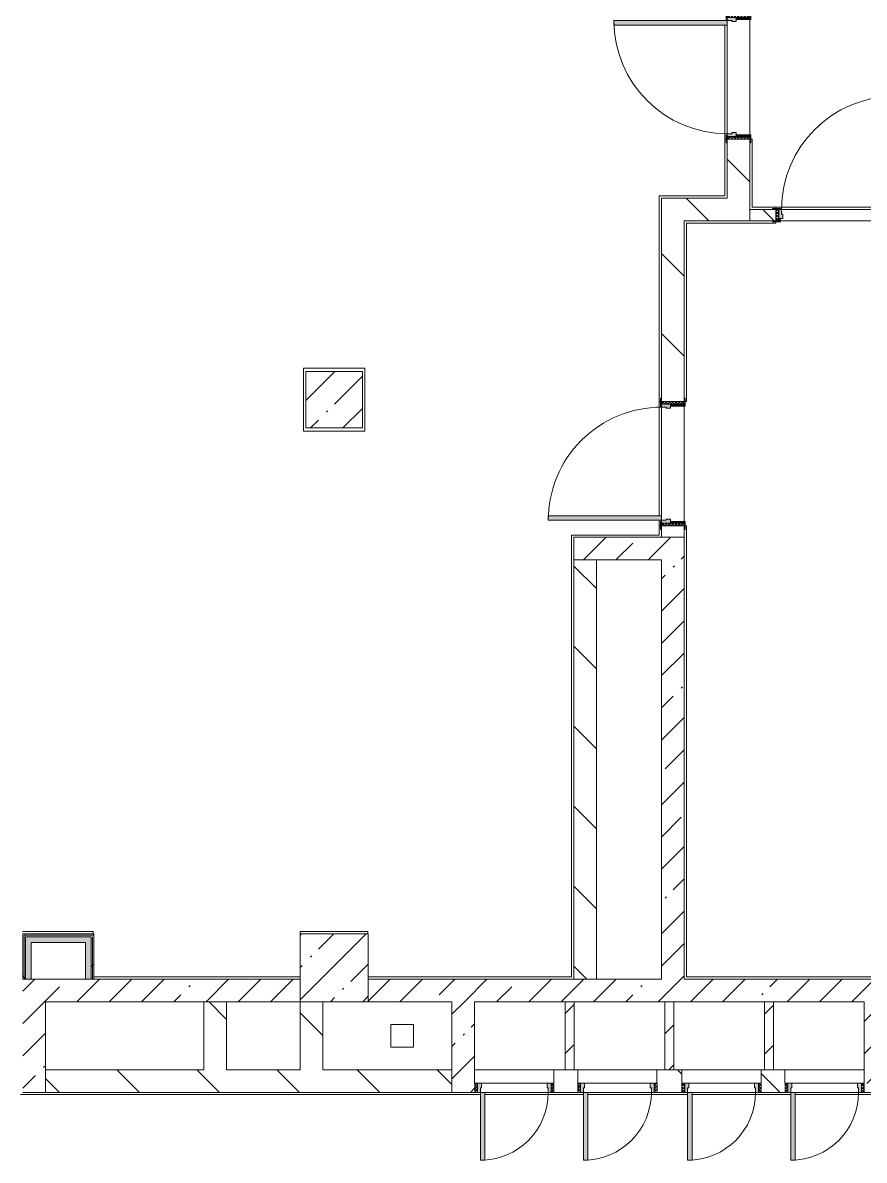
# Model space of a CAD drawing. Header units: millimetres. Extents: x 81671 to 282875, y -8553 to 29000.
# Drawn here: x 199469 to 206899, y 10300 to 20350 of the extents above; entities that cross this region are included whole.
import ezdxf

# ---------------------------------------------------------------- set-up
doc = ezdxf.new("R2010")
doc.units = ezdxf.units.MM
for name, color, linetype, lineweight, true_color in [('A-DOOR-5', 7, 'Continuous', 5, 0xe2e2e2), ('A-DOOR-6', 7, 'Continuous', 5, 0xaaaaaa), ('A-DOOR-FRAM-3', 7, 'Continuous', 5, 0xe2e2e2), ('A-DOOR-FRAM-4', 7, 'Continuous', 5, 0xaaaaaa), ('A-FLOR-3', 7, 'Continuous', 5, 0xaaaaaa), ('I-WALL-3', 7, 'Continuous', 5, 0xe7e7e7), ('I-WALL-4', 7, 'Continuous', 9, 0xe7e7e7), ('I-WALL-7', 7, 'Continuous', 5, 0x787878)]:
    doc.layers.add(name, color=color, linetype=linetype, lineweight=lineweight, true_color=true_color)
for name, color, linetype, lineweight in [('A-WALL', 7, 'Continuous', 9), ('I-WALL-5', 7, 'Continuous', 5), ('S-COLS-2', 7, 'Continuous', 5)]:
    doc.layers.add(name, color=color, linetype=linetype, lineweight=lineweight)
pattern_1 = [(45, (147759.1, 0), (-285.1231, 285.1231), []), (45, (148044.2, 0), (-285.1231, 285.1231), [504.031, -100.806, 16.764, -84.042])]
pattern_2 = [(135, (1751.41, 164.685), (-14.14214, -14.14214), []), (225, (1751.41, 164.685), (14.14214, -14.14214), [])]
pattern_3 = [(45, (-371.384, 164.685), (-14.1421, 14.1421), []), (135, (-371.384, 164.685), (-14.1421, -14.1421), [])]
pattern_4 = [(135, (147759.1, 0), (-353.5534, -353.5534), [])]
pattern_5 = [(45, (147759.1, 0), (-176.7767, 176.7767), [])]
pattern_6 = [(135, (1951.41, 164.685), (-14.14214, -14.14214), []), (225, (1951.41, 164.685), (14.14214, -14.14214), [])]
pattern_7 = [(45, (-171.384, 164.685), (-14.1421, 14.1421), []), (135, (-171.384, 164.685), (-14.1421, -14.1421), [])]
pattern_8 = [(45, (147759.1, 0), (-530.33, 530.33), []), (135, (147759.1, 0), (-530.33, -530.33), [])]

# ---------------------------------------------------------------- blocks, each defined once
blk = doc.blocks.new('BSC_Колонна _Прямоугольная - 600х600-23205375-1_4_3_птичка')
at = {"layer": 'S-COLS-2'}
h = blk.add_hatch(dxfattribs=at)
h.set_pattern_fill('FP_132', color=256, style=0, pattern_type=2)
h.set_pattern_definition([(45, (-54460, -12000), (-285.123, 285.123), []), (45, (-54174.88, -12000), (-285.123, 285.123), [504.031, -100.806, 16.764, -84.042])])
h.paths.add_polyline_path([(289, -300), (300, -300), (298, 300), (-300, 300), (-300, -300), (84, -300)])
for p, q in [((300, 300), (-300, 300)), ((-300, 300), (-300, -300)), ((300, -300), (300, 300)), ((-300, -300), (300, -300))]:
    blk.add_line(p, q, dxfattribs=at)
blk = doc.blocks.new('110_Дверь_СКБ_1Ст_Внутренняя1 - Д-12 1100x2100h_дверь в горячий цех-32113407-1_4_3_птичка')
at = {"layer": 'A-DOOR-5'}
h = blk.add_hatch(color=256, dxfattribs=at)
h.paths.add_polyline_path([(-512.5, 100), (-512.5, 20), (-477.5, 20), (-477.5, 60), (-487.5, 60), (-487.5, 100), (-497.5, 100)])
h.paths.add_polyline_path([(502.5, 60), (502.5, 20), (537.5, 20), (537.5, 100), (512.5, 100), (512.5, 60)])
at = {"layer": 'A-DOOR-6'}
h = blk.add_hatch(dxfattribs=at)
h.set_pattern_fill('FP_27', color=256, style=0, pattern_type=2)
h.set_pattern_definition(pattern_2)
h.paths.add_polyline_path([(537.5, -100), (562.5, -100), (562.5, 100), (537.5, 100)])
at = {"layer": 'A-DOOR-FRAM-3'}
for points in [[(-487.5, 120), (-487.5, 100), (-447.5, 100), (-451.7, 1100), (-487.5, 1100), (-487.5, 861.1)], [(-567.5, 108), (-567.5, 100), (-497.5, 100), (-497.5, 108), (-537.5, 108)], [(522.5, 105), (522.5, 100), (592.5, 100), (592.5, 108), (522.5, 108)], [(-512.5, -100), (-497.5, -100), (-497.5, 20), (-512.5, 20)], [(522.5, -100), (537.5, -100), (537.5, 20), (522.5, 20)], [(-567.5, -108), (-497.5, -108), (-497.5, -100), (-567.5, -100)], [(522.5, -108), (592.5, -108), (592.5, -100), (522.5, -100)]]:
    blk.add_hatch(color=256, dxfattribs=at).paths.add_polyline_path(points)
at = {"layer": 'A-DOOR-FRAM-4'}
h = blk.add_hatch(dxfattribs=at)
h.set_pattern_fill('FP_28', color=256, style=0, pattern_type=2)
h.set_pattern_definition(pattern_3)
h.paths.add_polyline_path([(-537.5, -100), (-512.5, -100), (-512.5, 100), (-537.5, 100)])
at = {"layer": 'A-DOOR-6'}
for p, q in [((-487.5, 1100), (-487.5, 100)), ((-447.5, 1100), (-487.5, 1100)), ((-447.5, 100), (-447.5, 1100)), ((-487.5, 100), (-447.5, 100))]:
    blk.add_line(p, q, dxfattribs=at)
blk.add_arc((-487.5, 100), 1000, 360, 90, dxfattribs=at)
at = {"layer": 'A-DOOR-FRAM-4'}
for p, q in [((-497.5, 108), (-567.5, 108)), ((-567.5, 108), (-567.5, 100)), ((-497.5, 100), (-497.5, 108)), ((592.5, 108), (522.5, 108)), ((522.5, 108), (522.5, 100)), ((592.5, 100), (592.5, 108)), ((-567.5, 100), (-497.5, 100)), ((-512.5, 100), (-537.5, 100)), ((-537.5, 100), (-537.5, -100)), ((-487.5, 100), (-512.5, 100)), ((-512.5, 100), (-512.5, 20)), ((-512.5, -100), (-512.5, 100)), ((-497.5, 100), (-512.5, 100)), ((-512.5, 100), (-512.5, 99)), ((-512.5, 99), (-497.5, 99)), ((-512.5, 20), (-477.5, 20)), ((-497.5, 20), (-512.5, 20)), ((-512.5, 20), (-512.5, -100)), ((-497.5, 99), (-497.5, 100)), ((-497.5, -100), (-497.5, 20)), ((-487.5, 60), (-487.5, 100)), ((-477.5, 60), (-487.5, 60)), ((-477.5, 20), (-477.5, 60)), ((512.5, 60), (502.5, 60)), ((502.5, 60), (502.5, 20)), ((502.5, 20), (537.5, 20)), ((512.5, 100), (512.5, 60)), ((537.5, 100), (512.5, 100)), ((537.5, 100), (522.5, 100)), ((522.5, 100), (522.5, 99)), ((522.5, 100), (592.5, 100)), ((522.5, 99), (537.5, 99)), ((537.5, 20), (522.5, 20)), ((522.5, 20), (522.5, -100)), ((537.5, 20), (537.5, 100)), ((562.5, 100), (537.5, 100)), ((537.5, 100), (537.5, -100)), ((537.5, 99), (537.5, 100)), ((537.5, -100), (537.5, 20)), ((562.5, -100), (562.5, 100)), ((-497.5, -100), (-567.5, -100)), ((-567.5, -100), (-567.5, -108)), ((-537.5, -100), (-512.5, -100)), ((-512.5, -100), (-497.5, -100)), ((-497.5, -108), (-497.5, -100)), ((522.5, -100), (537.5, -100)), ((592.5, -100), (522.5, -100)), ((522.5, -100), (522.5, -108)), ((537.5, -100), (562.5, -100)), ((592.5, -108), (592.5, -100)), ((-567.5, -108), (-497.5, -108)), ((522.5, -108), (592.5, -108))]:
    blk.add_line(p, q, dxfattribs=at)
blk = doc.blocks.new('110_Дверь_СКБ_1Ст_Внутренняя1 - Д-11 1100x2100h_кладовые _все__ коридор _между помещениями блока столовой__ моечные _все_-V106-1_4_3_птичка')
at = {"layer": 'A-DOOR-5'}
h = blk.add_hatch(color=256, dxfattribs=at)
h.paths.add_polyline_path([(537.5, -30), (537.5, 50), (512.5, 50), (512.5, 10), (502.5, 10), (502.5, -30), (512.5, -30)])
h.paths.add_polyline_path([(-477.5, -6), (-477.5, 10), (-487.5, 10), (-487.5, 50), (-512.5, 50), (-512.5, -30), (-477.5, -30)])
at = {"layer": 'A-DOOR-6'}
h = blk.add_hatch(dxfattribs=at)
h.set_pattern_fill('FP_17', color=256, style=0, pattern_type=2)
h.set_pattern_definition([(135, (1751.41, 114.685), (-14.14214, -14.14214), []), (225, (1751.41, 114.685), (14.14214, -14.14214), [])])
h.paths.add_polyline_path([(562.5, 50), (537.5, 50), (537.5, -50), (562.5, -50)])
at = {"layer": 'A-DOOR-FRAM-3'}
for points in [[(512.5, 70), (512.5, 1050), (472.5, 1050), (472.5, 50), (512.5, 50)], [(-497.5, 50), (-497.5, 58), (-567.5, 58), (-562.5, 50), (-512.5, 50)], [(592.5, 58), (522.5, 58), (522.5, 50), (592.5, 50)], [(-497.5, -50), (-567.5, -50), (-562.5, -58), (-497.5, -58)], [(-497.5, -30), (-512.5, -30), (-512.5, -50), (-497.5, -50)], [(537.5, -30), (522.5, -30), (522.5, -50), (537.5, -50)], [(592.5, -50), (522.5, -50), (522.5, -58), (592.5, -58)]]:
    blk.add_hatch(color=256, dxfattribs=at).paths.add_polyline_path(points)
at = {"layer": 'A-DOOR-FRAM-4'}
h = blk.add_hatch(dxfattribs=at)
h.set_pattern_fill('FP_18', color=256, style=0, pattern_type=2)
h.set_pattern_definition([(45, (-371.384, 114.685), (-14.1421, 14.1421), []), (135, (-371.384, 114.685), (-14.1421, -14.1421), [])])
h.paths.add_polyline_path([(-512.5, -50), (-512.5, 50), (-537.5, 50), (-537.5, -50)])
at = {"layer": 'A-DOOR-6'}
for p, q in [((512.5, 1050), (472.5, 1050)), ((472.5, 1050), (472.5, 50)), ((512.5, 50), (512.5, 1050)), ((472.5, 50), (512.5, 50))]:
    blk.add_line(p, q, dxfattribs=at)
blk.add_arc((512.5, 50), 1000, 90, 180, dxfattribs=at)
at = {"layer": 'A-DOOR-FRAM-4'}
for p, q in [((-497.5, 58), (-567.5, 58)), ((-567.5, 58), (-567.5, 50)), ((-567.5, 50), (-497.5, 50)), ((-512.5, 50), (-537.5, 50)), ((-537.5, 50), (-537.5, -50)), ((-487.5, 50), (-512.5, 50)), ((-512.5, 50), (-512.5, -30)), ((-512.5, -50), (-512.5, 50)), ((-497.5, 50), (-512.5, 50)), ((-512.5, 50), (-512.5, 49)), ((-512.5, 49), (-497.5, 49)), ((-497.5, 50), (-497.5, 58)), ((-497.5, 49), (-497.5, 50)), ((-487.5, 10), (-487.5, 50)), ((-477.5, 10), (-487.5, 10)), ((-477.5, -30), (-477.5, 10)), ((512.5, 10), (502.5, 10)), ((502.5, 10), (502.5, -30)), ((512.5, 50), (512.5, 10)), ((537.5, 50), (512.5, 50)), ((592.5, 58), (522.5, 58)), ((522.5, 58), (522.5, 50)), ((537.5, 50), (522.5, 50)), ((522.5, 50), (522.5, 49)), ((522.5, 50), (592.5, 50)), ((522.5, 49), (537.5, 49)), ((537.5, -30), (537.5, 50)), ((562.5, 50), (537.5, 50)), ((537.5, 50), (537.5, -50)), ((537.5, 49), (537.5, 50)), ((562.5, -50), (562.5, 50)), ((592.5, 50), (592.5, 58)), ((-497.5, -50), (-567.5, -50)), ((-567.5, -50), (-567.5, -58)), ((-567.5, -58), (-497.5, -58)), ((-537.5, -50), (-512.5, -50)), ((-512.5, -30), (-477.5, -30)), ((-497.5, -30), (-512.5, -30)), ((-512.5, -30), (-512.5, -50)), ((-512.5, -50), (-497.5, -50)), ((-497.5, -50), (-497.5, -30)), ((-497.5, -58), (-497.5, -50)), ((502.5, -30), (537.5, -30)), ((537.5, -30), (522.5, -30)), ((522.5, -30), (522.5, -50)), ((522.5, -50), (537.5, -50)), ((592.5, -50), (522.5, -50)), ((522.5, -50), (522.5, -58)), ((522.5, -58), (592.5, -58)), ((537.5, -50), (537.5, -30)), ((537.5, -50), (562.5, -50)), ((592.5, -58), (592.5, -50))]:
    blk.add_line(p, q, dxfattribs=at)
blk = doc.blocks.new('BSC_Колонна _Прямоугольная - 500х500-V123-1_4_3_птичка')
at = {"layer": 'S-COLS-2'}
h = blk.add_hatch(dxfattribs=at)
h.set_pattern_fill('FP_163', color=256, style=0, pattern_type=2)
h.set_pattern_definition([(45, (-54460, -17020), (-285.123, 285.123), []), (45, (-54174.88, -17020), (-285.123, 285.123), [504.031, -100.806, 16.764, -84.042])])
h.paths.add_polyline_path([(250, -250), (250, 250), (-250, 250), (-250, -250), (115, -250)])
for p, q in [((250, 250), (-250, 250)), ((-250, 250), (-250, -250)), ((250, -250), (250, 250)), ((-250, -250), (250, -250))]:
    blk.add_line(p, q, dxfattribs=at)
blk = doc.blocks.new('110_Дверь_СКБ_1Ст - д-18 700x2100h_Технический шкаф ЭОМ и СС-23257539-1_4_3_птичка')
at = {"layer": 'A-DOOR-5'}
h = blk.add_hatch(color=256, dxfattribs=at)
h.paths.add_polyline_path([(-288, 100), (-313, 100), (-313, 20), (-278, 20), (-278, 60), (-288, 60)])
h.paths.add_polyline_path([(312, 100), (312, 60), (302, 60), (302, 20), (337, 20), (337, 100), (322, 100)])
at = {"layer": 'A-DOOR-6'}
h = blk.add_hatch(dxfattribs=at)
h.set_pattern_fill('FP_50', color=256, style=0, pattern_type=2)
h.set_pattern_definition(pattern_6)
h.paths.add_polyline_path([(362, 100), (337, 100), (337, 20), (362, 20)])
at = {"layer": 'A-DOOR-FRAM-3'}
blk.add_hatch(color=256, dxfattribs=at).paths.add_polyline_path([(272, 700), (272, 100), (312, 100), (312, 700)])
at = {"layer": 'A-DOOR-FRAM-4'}
h = blk.add_hatch(dxfattribs=at)
h.set_pattern_fill('FP_51', color=256, style=0, pattern_type=2)
h.set_pattern_definition(pattern_7)
h.paths.add_polyline_path([(-338, 100), (-338, 20), (-313, 20), (-313, 100)])
at = {"layer": 'A-DOOR-6'}
for p, q in [((312, 700), (272, 700)), ((272, 700), (272, 100)), ((312, 100), (312, 700)), ((272, 100), (312, 100))]:
    blk.add_line(p, q, dxfattribs=at)
blk.add_arc((312, 100), 600, 90, 180, dxfattribs=at)
at = {"layer": 'A-DOOR-FRAM-4'}
for p, q in [((-313, 100), (-338, 100)), ((-338, 100), (-338, 20)), ((-338, 20), (-313, 20)), ((-288, 100), (-313, 100)), ((-313, 100), (-313, 20)), ((-313, 20), (-313, 100)), ((-313, 20), (-278, 20)), ((-288, 60), (-288, 100)), ((-288, 100), (272, 100)), ((-278, 60), (-288, 60)), ((-278, 20), (-278, 60)), ((302, 20), (-278, 20)), ((312, 60), (302, 60)), ((302, 60), (302, 20)), ((302, 20), (337, 20)), ((312, 100), (312, 60)), ((337, 100), (312, 100)), ((337, 20), (337, 100)), ((362, 100), (337, 100)), ((337, 100), (337, 20)), ((337, 20), (362, 20)), ((362, 20), (362, 100))]:
    blk.add_line(p, q, dxfattribs=at)
blk = doc.blocks.new('110_Дверь_СКБ_1Ст - д-18 700x2100h_Технический шкаф ЭОМ и СС-V138-1_4_3_птичка')
at = {"layer": 'A-DOOR-5'}
h = blk.add_hatch(color=256, dxfattribs=at)
h.paths.add_polyline_path([(312, 100), (312, 60), (302, 60), (302, 20), (337, 20), (337, 100), (322, 100)])
h.paths.add_polyline_path([(-288, 100), (-313, 100), (-313, 20), (-278, 20), (-278, 60), (-288, 60)])
at = {"layer": 'A-DOOR-6'}
h = blk.add_hatch(dxfattribs=at)
h.set_pattern_fill('FP_50', color=256, style=0, pattern_type=2)
h.set_pattern_definition(pattern_6)
h.paths.add_polyline_path([(337, 100), (337, 20), (362, 20), (362, 100)])
at = {"layer": 'A-DOOR-FRAM-3'}
blk.add_hatch(color=256, dxfattribs=at).paths.add_polyline_path([(272, 700), (272, 100), (312, 100), (312, 700)])
at = {"layer": 'A-DOOR-FRAM-4'}
h = blk.add_hatch(dxfattribs=at)
h.set_pattern_fill('FP_51', color=256, style=0, pattern_type=2)
h.set_pattern_definition(pattern_7)
h.paths.add_polyline_path([(-338, 100), (-338, 20), (-313, 20), (-313, 100)])
at = {"layer": 'A-DOOR-6'}
for p, q in [((312, 700), (272, 700)), ((272, 700), (272, 100)), ((312, 100), (312, 700)), ((272, 100), (312, 100))]:
    blk.add_line(p, q, dxfattribs=at)
blk.add_arc((312, 100), 600, 90, 180, dxfattribs=at)
at = {"layer": 'A-DOOR-FRAM-4'}
for p, q in [((-313, 100), (-338, 100)), ((-338, 100), (-338, 20)), ((-338, 20), (-313, 20)), ((-288, 100), (-313, 100)), ((-313, 100), (-313, 20)), ((-313, 20), (-313, 100)), ((-313, 20), (-278, 20)), ((-288, 60), (-288, 100)), ((-288, 100), (272, 100)), ((-278, 60), (-288, 60)), ((-278, 20), (-278, 60)), ((302, 20), (-278, 20)), ((312, 60), (302, 60)), ((302, 60), (302, 20)), ((302, 20), (337, 20)), ((312, 100), (312, 60)), ((337, 100), (312, 100)), ((337, 20), (337, 100)), ((362, 100), (337, 100)), ((337, 100), (337, 20)), ((337, 20), (362, 20)), ((362, 20), (362, 100))]:
    blk.add_line(p, q, dxfattribs=at)
blk = doc.blocks.new('110_Дверь_СКБ_1Ст_Внутренняя1 - Д-12 EIW 1100x2100h_кладовые _все__ коридор _между помещениями блока столовой__ моечные _все_-32936079-1_4_3_птичка')
at = {"layer": 'A-DOOR-5'}
h = blk.add_hatch(color=256, dxfattribs=at)
h.paths.add_polyline_path([(-512.5, 20), (-477.5, 20), (-477.5, 60), (-487.5, 60), (-487.5, 100), (-512.5, 100)])
h.paths.add_polyline_path([(502.5, 44), (502.5, 20), (537.5, 20), (537.5, 100), (512.5, 100), (512.5, 60), (502.5, 60)])
at = {"layer": 'A-DOOR-6'}
h = blk.add_hatch(dxfattribs=at)
h.set_pattern_fill('FP_27', color=256, style=0, pattern_type=2)
h.set_pattern_definition(pattern_2)
h.paths.add_polyline_path([(537.5, -100), (562.5, -100), (562.5, 100), (537.5, 100)])
at = {"layer": 'A-DOOR-FRAM-3'}
for points in [[(472.5, 120), (472.5, 100), (512.5, 100), (512.5, 1100), (472.5, 1100), (472.5, 178.7)], [(-567.5, 100), (-497.5, 100), (-497.5, 108), (-567.5, 108)], [(522.5, 100), (592.5, 100), (592.5, 108), (522.5, 108)], [(-512.5, -100), (-497.5, -100), (-497.5, 20), (-512.5, 20)], [(522.5, -100), (537.5, -100), (537.5, 20), (522.5, 20)], [(-567.5, -108), (-497.5, -108), (-497.5, -100), (-567.5, -100)], [(522.5, -108), (592.5, -108), (592.5, -100), (522.5, -100)]]:
    blk.add_hatch(color=256, dxfattribs=at).paths.add_polyline_path(points)
at = {"layer": 'A-DOOR-FRAM-4'}
h = blk.add_hatch(dxfattribs=at)
h.set_pattern_fill('FP_28', color=256, style=0, pattern_type=2)
h.set_pattern_definition(pattern_3)
h.paths.add_polyline_path([(-537.5, -100), (-512.5, -100), (-512.5, 100), (-537.5, 100)])
at = {"layer": 'A-DOOR-6'}
for p, q in [((512.5, 1100), (472.5, 1100)), ((472.5, 1100), (472.5, 100)), ((512.5, 100), (512.5, 1100)), ((472.5, 100), (512.5, 100))]:
    blk.add_line(p, q, dxfattribs=at)
blk.add_arc((512.5, 100), 1000, 90, 180, dxfattribs=at)
at = {"layer": 'A-DOOR-FRAM-4'}
for p, q in [((-497.5, 108), (-567.5, 108)), ((-567.5, 108), (-567.5, 100)), ((-497.5, 100), (-497.5, 108)), ((592.5, 108), (522.5, 108)), ((522.5, 108), (522.5, 100)), ((592.5, 100), (592.5, 108)), ((-567.5, 100), (-497.5, 100)), ((-512.5, 100), (-537.5, 100)), ((-537.5, 100), (-537.5, -100)), ((-487.5, 100), (-512.5, 100)), ((-512.5, 100), (-512.5, 20)), ((-512.5, -100), (-512.5, 100)), ((-497.5, 100), (-512.5, 100)), ((-512.5, 100), (-512.5, 99)), ((-512.5, 99), (-497.5, 99)), ((-512.5, 20), (-477.5, 20)), ((-497.5, 20), (-512.5, 20)), ((-512.5, 20), (-512.5, -100)), ((-497.5, 99), (-497.5, 100)), ((-497.5, -100), (-497.5, 20)), ((-487.5, 60), (-487.5, 100)), ((-477.5, 60), (-487.5, 60)), ((-477.5, 20), (-477.5, 60)), ((512.5, 60), (502.5, 60)), ((502.5, 60), (502.5, 20)), ((502.5, 20), (537.5, 20)), ((512.5, 100), (512.5, 60)), ((537.5, 100), (512.5, 100)), ((537.5, 100), (522.5, 100)), ((522.5, 100), (522.5, 99)), ((522.5, 100), (592.5, 100)), ((522.5, 99), (537.5, 99)), ((537.5, 20), (522.5, 20)), ((522.5, 20), (522.5, -100)), ((537.5, 20), (537.5, 100)), ((562.5, 100), (537.5, 100)), ((537.5, 100), (537.5, -100)), ((537.5, 99), (537.5, 100)), ((537.5, -100), (537.5, 20)), ((562.5, -100), (562.5, 100)), ((-497.5, -100), (-567.5, -100)), ((-567.5, -100), (-567.5, -108)), ((-537.5, -100), (-512.5, -100)), ((-512.5, -100), (-497.5, -100)), ((-497.5, -108), (-497.5, -100)), ((522.5, -100), (537.5, -100)), ((592.5, -100), (522.5, -100)), ((522.5, -100), (522.5, -108)), ((537.5, -100), (562.5, -100)), ((592.5, -108), (592.5, -100)), ((-567.5, -108), (-497.5, -108)), ((522.5, -108), (592.5, -108))]:
    blk.add_line(p, q, dxfattribs=at)

msp = doc.modelspace()

# ---------------------------------------------------------------- hatches: boundary and pattern name
at = {"layer": 'I-WALL-3'}
for points in [[(200073, 12225), (200073, 12275), (199544.1, 12275), (199544.1, 12225), (200023, 12225)], [(200023, 11900), (200073, 11900), (200073, 12225), (200023, 12225), (200023, 11921)]]:
    msp.add_hatch(color=256, dxfattribs=at).paths.add_polyline_path(points)
at = {"layer": 'I-WALL-4'}
msp.add_hatch(color=256, dxfattribs=at).paths.add_polyline_path([(199494.1, 11900), (199544.1, 11900), (199544.1, 12275), (199494.1, 12275), (199494.1, 11982.8)])
at = {"layer": 'I-WALL-5'}
h = msp.add_hatch(dxfattribs=at)
h.set_pattern_fill('FP_128', color=256, style=0, pattern_type=2)
h.set_pattern_definition(pattern_4)
h.paths.add_polyline_path([(205889.1, 18600), (205889.1, 19320), (205689.1, 19320), (205689.1, 18600)])
h.paths.add_polyline_path([(205889.1, 20420), (205889.1, 20520), (205689.1, 20520), (205689.1, 20420)])
h = msp.add_hatch(dxfattribs=at)
h.set_pattern_fill('FP_128', color=256, style=0, pattern_type=2)
h.set_pattern_definition(pattern_4)
h.paths.add_polyline_path([(205197.8, 15803.8), (205309.1, 15803.8), (205309.1, 15903.8), (205109.1, 15903.8), (205109.1, 15803.8)])
h.paths.add_polyline_path([(205309.1, 17003.8), (205309.1, 18800), (205109.1, 18800), (205109.1, 17003.8)])
h = msp.add_hatch(dxfattribs=at)
h.set_pattern_fill('FP_128', color=256, style=0, pattern_type=2)
h.set_pattern_definition(pattern_4)
h.paths.add_polyline_path([(205552.3, 18600), (205689.1, 18600), (205689.1, 18800), (205309.1, 18800), (205309.1, 18600), (205329.1, 18600)])
h = msp.add_hatch(dxfattribs=at)
h.set_pattern_fill('FP_98', color=256, style=0, pattern_type=2)
h.set_pattern_definition(pattern_1)
h.paths.add_polyline_path([(205109.1, 15603.8), (205109.1, 15803.8), (204334.4, 15803.8), (204334.4, 15603.8), (205089.1, 15603.8)])
h = msp.add_hatch(dxfattribs=at)
h.set_pattern_fill('FP_98', color=256, style=0, pattern_type=2)
h.set_pattern_definition(pattern_1)
h.paths.add_polyline_path([(205309.1, 11900), (205309.1, 15803.8), (205109.1, 15803.8), (205109.1, 11900)])
h = msp.add_hatch(dxfattribs=at)
h.set_pattern_fill('FP_128', color=256, style=0, pattern_type=2)
h.set_pattern_definition(pattern_4)
h.paths.add_polyline_path([(204334.4, 11900), (204534.4, 11900), (204534.4, 15603.8), (204334.4, 15603.8), (204334.4, 11920)])
h = msp.add_hatch(dxfattribs=at)
h.set_pattern_fill('FP_216', color=256, style=0, pattern_type=2)
h.set_pattern_definition(pattern_8)
h.paths.add_polyline_path([(199469.1, 11900), (199481.6, 11900), (199481, 12300), (199469.1, 12300), (199469.1, 11982.8)])
h = msp.add_hatch(dxfattribs=at)
h.set_pattern_fill('FP_216', color=256, style=0, pattern_type=2)
h.set_pattern_definition(pattern_8)
h.paths.add_polyline_path([(199481.6, 11900), (199494.1, 11900), (199489.1, 12287.5), (199481.6, 12287.5), (199481.6, 11982.8)])
h = msp.add_hatch(dxfattribs=at)
h.set_pattern_fill('FP_216', color=256, style=0, pattern_type=2)
h.set_pattern_definition(pattern_8)
h.paths.add_polyline_path([(200085.5, 11900), (200085.5, 12275), (200073, 12275), (200073, 11900)])
h = msp.add_hatch(dxfattribs=at)
h.set_pattern_fill('FP_216', color=256, style=0, pattern_type=2)
h.set_pattern_definition(pattern_8)
h.paths.add_polyline_path([(200085.5, 11900), (200098, 11900), (200098, 12275), (200085.5, 12275), (200085.5, 11921)])
h = msp.add_hatch(dxfattribs=at)
h.set_pattern_fill('FP_98', color=256, style=0, pattern_type=2)
h.set_pattern_definition(pattern_1)
h.paths.add_polyline_path([(204338.3, 11700), (207919.1, 11700), (207919.1, 11900), (202519.1, 11900), (202520.7, 11700), (204334.4, 11700)])
h.paths.add_polyline_path([(199669.1, 11700), (201919.1, 11700), (201919.1, 11900), (199469.1, 11900), (199469.1, 11700)])
h = msp.add_hatch(dxfattribs=at)
h.set_pattern_fill('FP_98', color=256, style=0, pattern_type=2)
h.set_pattern_definition(pattern_1)
h.paths.add_polyline_path([(199538.1, 10900), (199669.1, 10900), (199669.1, 11700), (199469.1, 11700), (199469.1, 10900)])
h = msp.add_hatch(dxfattribs=at)
h.set_pattern_fill('FP_128', color=256, style=0, pattern_type=2)
h.set_pattern_definition(pattern_4)
h.paths.add_polyline_path([(201269.1, 11100), (201269.1, 11700), (201069.1, 11700), (201069.1, 11100)])
h = msp.add_hatch(dxfattribs=at)
h.set_pattern_fill('FP_128', color=256, style=0, pattern_type=2)
h.set_pattern_definition(pattern_4)
h.paths.add_polyline_path([(202119.1, 11100), (202119.1, 11700), (201919.1, 11700), (201919.1, 11100)])
h = msp.add_hatch(dxfattribs=at)
h.set_pattern_fill('FP_98', color=256, style=0, pattern_type=2)
h.set_pattern_definition(pattern_1)
h.paths.add_polyline_path([(203454.7, 10900), (203459.1, 10900), (203454.7, 11700), (203259.1, 11700), (203259.1, 10900), (203411.7, 10900)])
h = msp.add_hatch(dxfattribs=at)
h.set_pattern_fill('FP_134', color=256, style=0, pattern_type=2)
h.set_pattern_definition(pattern_5)
h.paths.add_polyline_path([(204258.3, 11100), (204338.3, 11100), (204334.4, 11700), (204258.3, 11700), (204258.3, 11290.1)])
h = msp.add_hatch(dxfattribs=at)
h.set_pattern_fill('FP_134', color=256, style=0, pattern_type=2)
h.set_pattern_definition(pattern_5)
h.paths.add_polyline_path([(205138.3, 11100), (205218.3, 11100), (205218.3, 11700), (205138.3, 11700), (205138.3, 11283.5)])
h = msp.add_hatch(dxfattribs=at)
h.set_pattern_fill('FP_134', color=256, style=0, pattern_type=2)
h.set_pattern_definition(pattern_5)
h.paths.add_polyline_path([(206018.3, 11100), (206098.3, 11100), (206098.3, 11700), (206018.3, 11700), (206018.3, 11277)])
h = msp.add_hatch(dxfattribs=at)
h.set_pattern_fill('FP_98', color=256, style=0, pattern_type=2)
h.set_pattern_definition(pattern_1)
h.paths.add_polyline_path([(206899.1, 10900), (207099.1, 10900), (207099.1, 11700), (206899.1, 11700), (206899.1, 10980)])
h = msp.add_hatch(dxfattribs=at)
h.set_pattern_fill('FP_128', color=256, style=0, pattern_type=2)
h.set_pattern_definition(pattern_4)
h.paths.add_polyline_path([(204369.1, 10900), (204369.1, 11100), (204159.1, 11100), (204159.1, 10900), (204338.3, 10900)])
h.paths.add_polyline_path([(206098.3, 10900), (206199.1, 10900), (206199.1, 11100), (205989.1, 11100), (205989.1, 10900), (206018.3, 10900)])
h.paths.add_polyline_path([(203259.1, 10900), (203259.1, 11100), (199669.1, 11100), (199669.1, 10900), (202719.1, 10900)])
h.paths.add_polyline_path([(205218.3, 10900), (205289.1, 10900), (205289.1, 11100), (205069.1, 11100), (205069.1, 10900), (205138.3, 10900)])
at = {"layer": 'I-WALL-7'}
h = msp.add_hatch(dxfattribs=at)
h.set_pattern_fill('FP_127', color=256, style=0, pattern_type=2)
h.set_pattern_definition([(135, (147759.1, 0), (-377.1708, -377.1708), [533.4, -88.9, 17.78, -88.9]), (135, (147759.1, 376.94), (-377.1708, -377.1708), []), (50, (147759.1, 0), (637.6445, -55.7866), [66.675, -733.425]), (355, (147759.1, 0), (-123.3494, 668.699), [53.34, -586.74]), (100.451, (147812.23, -4.65), (514.299, 612.908), [56.665, -623.315]), (46.184, (147759.1, 177.8), (948.776, -147.15), [100.012, -1100.137]), (96.636, (147838.2, 165.5), (830.909, 865.997), [84.998, -934.973]), (351.184, (147759.1, 177.8), (830.918, 865.988), [80.01, -880.11]), (21, (147848, 133.35), (530.6506, -357.9283), [66.675, -733.425]), (326, (147848, 133.35), (216.308, 644.6585), [53.34, -586.74]), (71.451, (147892.2, 103.5), (746.9596, 286.7243), [56.665, -623.315]), (37.5, (147759.1, 0), (10.8105, 295.9426), [16.764, -562.864, 16.764, -578.866, -588.962]), (37.5, (147759.1, 0), (10.8105, 295.9426), [-1175.258, 16.764, -572.198]), (7.5, (147759.1, 0), (233.8692, 350.6318), [16.764, -322.834, 16.764, -549.529, -224.472]), (7.5, (147759.1, 0), (233.8692, 350.6318), [-905.891, 16.764, -207.708]), (327.5, (147560.85, 0), (474.5678, -20.0513), [16.764, -205.486, 16.764, -676.656, -920.115]), (327.5, (147560.85, 0), (474.5678, -20.0513), [-915.67, 16.764, -903.351]), (317.5, (147471.95, 0), (518.4522, 88.9934), [16.764, -272.161, 16.764, -443.738, -653.415]), (317.5, (147471.95, 0), (518.4522, 88.9934), [-749.427, 16.764, -636.651])])
h.paths.add_polyline_path([(207249.1, 18600), (208369.1, 18600), (208369.1, 18700), (207219.1, 18700), (207219.1, 18600)])
h.paths.add_polyline_path([(205909.1, 18600), (206119.1, 18600), (206119.1, 18700), (205889.1, 18700), (205889.1, 18600)])

# ---------------------------------------------------------------- linework, layer by layer
at = {"layer": 'A-FLOR-3'}
for p, q in [((205669.1, 20330), (205669.1, 18820)), ((205669.1, 19320), (205681.1, 19320)), ((205897.1, 19320), (205909.1, 19320)), ((205909.1, 19320), (205909.1, 18720)), ((205089.1, 18820), (205669.1, 18820)), ((205089.1, 18820), (205089.1, 15993.8)), ((207129.1, 18720), (205909.1, 18720)), ((206119.1, 18720), (206119.1, 18708)), ((206119.1, 18580), (205329.1, 18580)), ((205329.1, 18580), (205329.1, 17003.8)), ((206119.1, 18592), (206119.1, 18580)), ((201948.1, 16742), (201948.1, 17298)), ((201948.1, 17298), (202489.1, 17298)), ((202489.1, 17298), (202489.1, 16742)), ((205101.1, 17003.8), (205089.1, 17003.8)), ((205329.1, 17003.8), (205317.1, 17003.8)), ((202489.1, 16742), (201948.1, 16742)), ((205089.1, 15953.8), (205089.1, 15823.8)), ((205089.1, 15903.8), (205101.1, 15903.8)), ((205317.1, 15903.8), (205329.1, 15903.8)), ((205329.1, 15903.8), (205329.1, 11920)), ((204314.4, 11920), (204314.4, 15823.8)), ((204314.4, 15823.8), (205089.1, 15823.8)), ((199468.1, 12320), (200091.6, 12320)), ((200091.6, 12320), (200091.6, 12300)), ((201919.1, 12300), (201919.1, 12320)), ((201919.1, 12320), (202516.9, 12320)), ((202516.9, 12320), (202516.9, 12300)), ((200097.2, 11921), (201919.1, 11921)), ((202519.1, 11920), (204314.4, 11920)), ((205329.1, 11920), (207899.1, 11920)), ((202719.1, 11500), (202919.1, 11500)), ((202719.1, 11300), (202719.1, 11500)), ((202919.1, 11500), (202919.1, 11300)), ((202919.1, 11300), (202719.1, 11300)), ((203509.1, 10880), (199449.1, 10880)), ((204419.1, 10880), (203549.1, 10880)), ((205339.1, 10880), (204459.1, 10880)), ((206249.1, 10880), (205379.1, 10880)), ((209139.1, 10880), (206289.1, 10880))]:
    msp.add_line(p, q, dxfattribs=at)
at = {"layer": 'A-WALL'}
for p, q in [((204534.4, 15603.8), (204334.4, 15603.8)), ((199481.6, 11900), (199481.6, 12287.5)), ((200098, 12287.5), (199481.6, 12287.5)), ((199494.1, 11900), (199494.1, 12275)), ((200073, 12275), (199494.1, 12275)), ((200073, 11900), (200073, 12275)), ((200085.5, 11900), (200085.5, 12275)), ((204334.4, 11900), (204534.4, 11900)), ((201269.1, 11700), (201069.1, 11700)), ((204338.3, 11700), (204258.3, 11700)), ((205218.3, 11700), (205138.3, 11700)), ((206098.3, 11700), (206018.3, 11700)), ((199669.1, 11100), (199669.1, 10900)), ((203259.1, 11100), (203259.1, 10900)), ((204258.3, 11100), (204338.3, 11100)), ((205138.3, 11100), (205218.3, 11100)), ((206018.3, 11100), (206098.3, 11100))]:
    msp.add_line(p, q, dxfattribs=at)
at = {"layer": 'I-WALL-5'}
for p, q in [((205689.1, 19370), (205689.1, 20330)), ((205889.1, 20380), (205889.1, 19360)), ((205689.1, 19290), (205689.1, 18800)), ((205889.1, 18600), (205889.1, 19290)), ((205109.1, 18800), (205109.1, 17033.8)), ((205689.1, 18800), (205109.1, 18800)), ((206089.1, 18700), (205889.1, 18700)), ((206169.1, 18700), (207129.1, 18700)), ((205309.1, 17033.8), (205309.1, 18600)), ((205309.1, 18600), (206089.1, 18600)), ((207179.1, 18600), (206159.1, 18600)), ((205109.1, 15993.8), (205109.1, 16953.8)), ((205309.1, 16963.8), (205309.1, 15943.8)), ((204334.4, 15803.8), (204334.4, 11900)), ((204334.4, 15803.8), (205309.1, 15803.8)), ((205109.1, 15873.8), (205109.1, 15803.8)), ((205309.1, 15803.8), (205309.1, 15873.8)), ((205309.1, 11900), (205309.1, 15803.8)), ((204534.4, 15603.8), (205109.1, 15603.8)), ((204534.4, 11900), (204534.4, 15603.8)), ((205109.1, 15603.8), (205109.1, 11900)), ((199469.1, 12300), (199469.1, 11900)), ((200098, 12300), (199469.1, 12300)), ((200098, 11900), (200098, 12300)), ((199544.1, 11900), (199544.1, 12225)), ((199544.1, 12225), (200023, 12225)), ((200023, 12225), (200023, 11900)), ((201919.1, 11900), (199469.1, 11900)), ((199469.1, 11900), (199544.1, 11900)), ((200023, 11900), (200098, 11900)), ((204334.4, 11900), (202519.1, 11900)), ((205109.1, 11900), (204534.4, 11900)), ((207919.1, 11900), (205309.1, 11900)), ((199669.1, 11700), (201069.1, 11700)), ((199669.1, 11100), (199669.1, 11700)), ((201069.1, 11700), (201069.1, 11100)), ((201269.1, 11700), (201919.1, 11700)), ((201269.1, 11100), (201269.1, 11700)), ((201919.1, 11700), (201919.1, 11100)), ((202119.1, 11100), (202119.1, 11700)), ((202519.1, 11700), (203259.1, 11700)), ((203259.1, 11700), (203259.1, 11100)), ((203459.1, 11700), (204258.3, 11700)), ((203459.1, 10980), (203459.1, 11700)), ((204258.3, 11700), (204258.3, 11100)), ((204338.3, 11700), (205138.3, 11700)), ((204338.3, 11100), (204338.3, 11700)), ((205138.3, 11700), (205138.3, 11100)), ((205218.3, 11700), (206018.3, 11700)), ((205218.3, 11100), (205218.3, 11700)), ((206018.3, 11700), (206018.3, 11100)), ((206098.3, 11700), (206899.1, 11700)), ((206098.3, 11100), (206098.3, 11700)), ((206899.1, 11700), (206899.1, 10980)), ((201069.1, 11100), (199669.1, 11100)), ((201919.1, 11100), (201269.1, 11100)), ((203259.1, 11100), (202119.1, 11100)), ((203459.1, 11100), (204258.3, 11100)), ((204159.1, 11100), (204159.1, 10980)), ((204338.3, 11100), (205138.3, 11100)), ((204369.1, 10980), (204369.1, 11100)), ((205069.1, 11100), (205069.1, 10980)), ((205218.3, 11100), (206018.3, 11100)), ((205289.1, 10980), (205289.1, 11100)), ((205989.1, 11100), (205989.1, 10980)), ((206098.3, 11100), (206899.1, 11100)), ((206199.1, 10980), (206199.1, 11100)), ((199469.1, 10900), (203459.1, 10900)), ((204159.1, 10900), (204369.1, 10900)), ((205069.1, 10900), (205289.1, 10900)), ((205989.1, 10900), (206199.1, 10900)), ((206899.1, 10900), (209119.1, 10900))]:
    msp.add_line(p, q, dxfattribs=at)

# ---------------------------------------------------------------- block references
at = {"layer": 'A-DOOR-6'}
for name, p, rotation in [('110_Дверь_СКБ_1Ст_Внутренняя1 - Д-12 EIW 1100x2100h_кладовые _все__ коридор _между помещениями блока столовой__ моечные _все_-32936079-1_4_3_птичка', (205789.1, 19857.5), 89.99999999999991), ('110_Дверь_СКБ_1Ст_Внутренняя1 - Д-12 1100x2100h_дверь в горячий цех-32113407-1_4_3_птичка', (205209.1, 16441.3), 89.99999999999991), ('110_Дверь_СКБ_1Ст - д-18 700x2100h_Технический шкаф ЭОМ и СС-23257539-1_4_3_птичка', (203821.6, 11000), 180), ('110_Дверь_СКБ_1Ст - д-18 700x2100h_Технический шкаф ЭОМ и СС-23257539-1_4_3_птичка', (204731.6, 11000), 180), ('110_Дверь_СКБ_1Ст - д-18 700x2100h_Технический шкаф ЭОМ и СС-V138-1_4_3_птичка', (205651.6, 11000), 180), ('110_Дверь_СКБ_1Ст - д-18 700x2100h_Технический шкаф ЭОМ и СС-V138-1_4_3_птичка', (206561.6, 11000), 180)]:
    msp.add_blockref(name, p, dxfattribs=dict(at, rotation=rotation))
msp.add_blockref('110_Дверь_СКБ_1Ст_Внутренняя1 - Д-11 1100x2100h_кладовые _все__ коридор _между помещениями блока столовой__ моечные _все_-V106-1_4_3_птичка', (206656.6, 18650), dxfattribs=at)
at = {"layer": 'S-COLS-2'}
for name, p in [('BSC_Колонна _Прямоугольная - 500х500-V123-1_4_3_птичка', (202219.1, 17020)), ('BSC_Колонна _Прямоугольная - 600х600-23205375-1_4_3_птичка', (202219.1, 12000))]:
    msp.add_blockref(name, p, dxfattribs=at)

doc.saveas('drawing.dxf')
